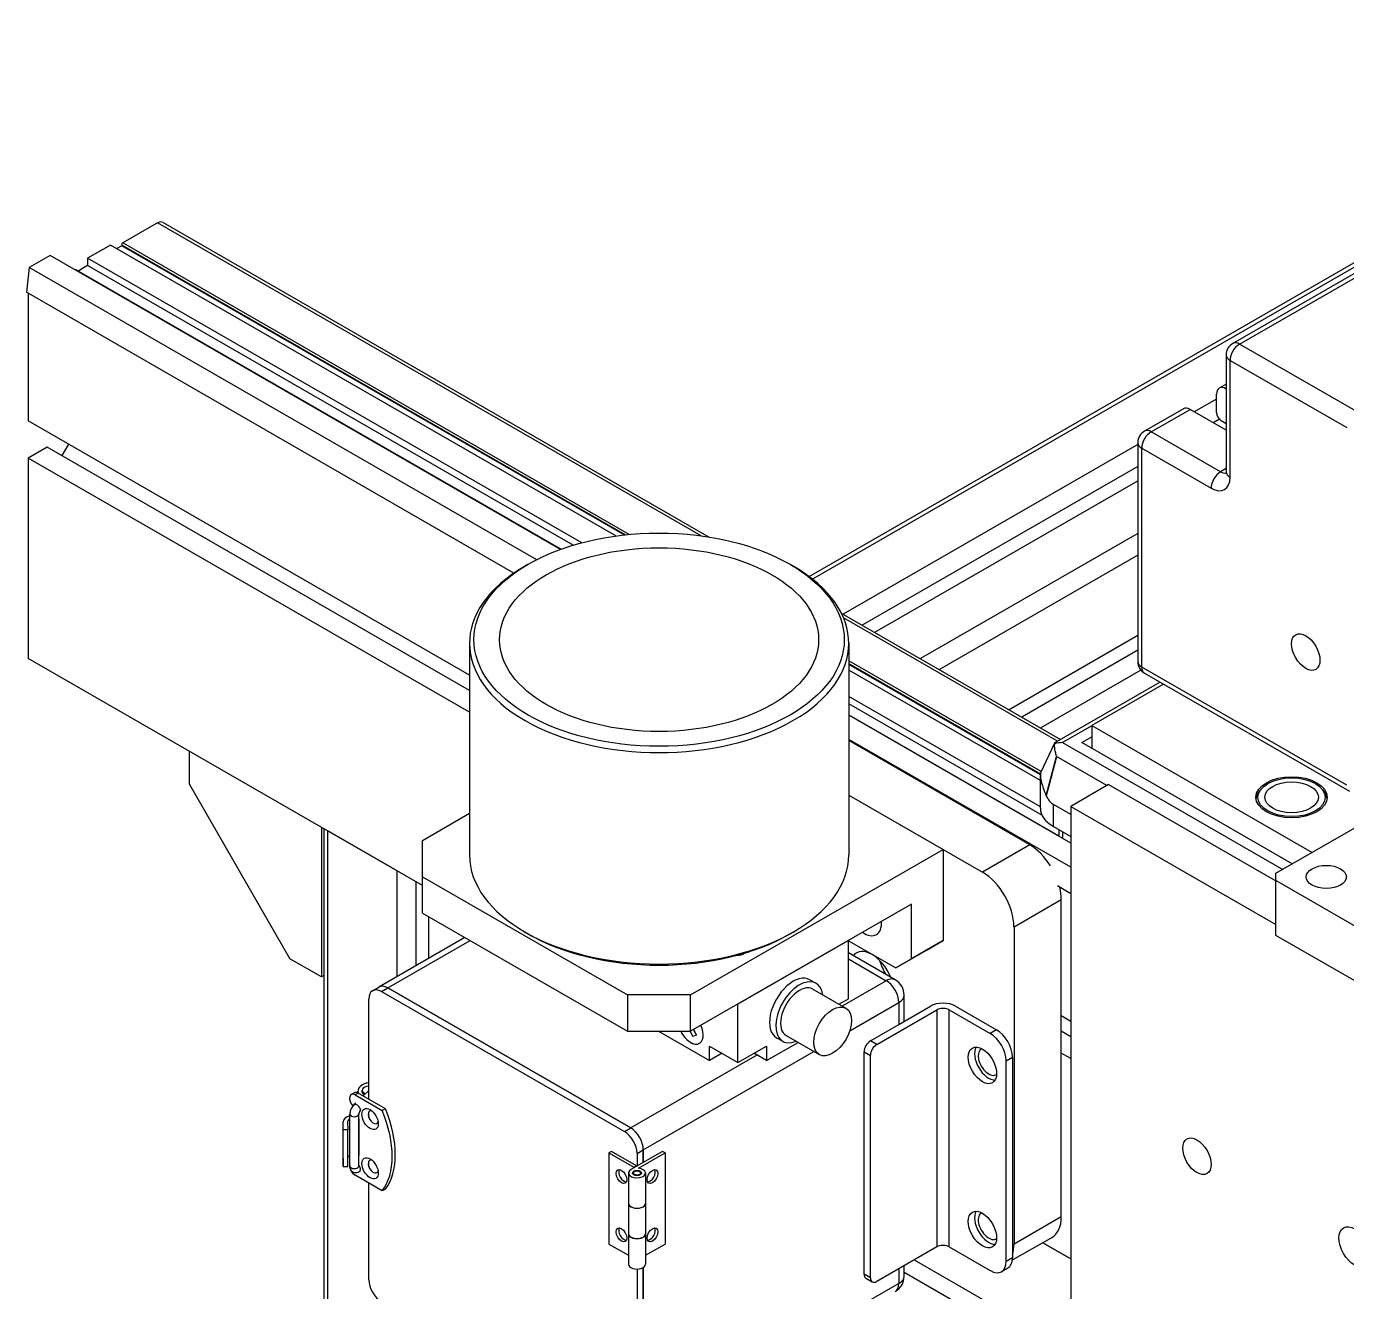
# Model space of a CAD drawing. Header units: millimetres. Extents: x 0 to 7722, y 0 to 5460.
# Drawn here: x 3950.4 to 4246.3, y 3387.7 to 3671.3 of the extents above; entities that cross this region are included whole.
import ezdxf

# ---------------------------------------------------------------- set-up
doc = ezdxf.new("R2010")
doc.units = ezdxf.units.MM
doc.header["$LTSCALE"] = 5
doc.layers.get('0').update_dxf_attribs({"linetype": 'CONTINUOUS'})

# ---------------------------------------------------------------- blocks, each defined once
blk = doc.blocks.new('RWFWFWEWEFWEFWEF')
for p, q in [((-384.62, -86.27), (-170.5, 37.04)), ((-169, 36.89), (-383.87, -86.85)), ((-530.68, -6.98), (-538.46, -11.46)), ((-408.84, -77.14), (-530.68, -6.98)), ((-529.39, -6.94), (-407.01, -77.41)), ((-424.94, -76.83), (-538.46, -11.46)), ((-554.74, -14.29), (-559.43, -16.99)), ((-440.32, -80.18), (-554.74, -14.29)), ((-541.18, -11.96), (-546.35, -14.93)), ((-427.93, -77.18), (-541.18, -11.96)), ((-538.66, -12.14), (-539.76, -12.78)), ((-426.1, -76.95), (-538.66, -12.14)), ((-538.61, -11.96), (-425.81, -76.92)), ((-537.24, -12.75), (-537.42, -12.85)), ((-252.87, -12.84), (-289.64, -34.02)), ((-288.15, -34.16), (-251.38, -12.99)), ((-559.43, -16.99), (-560.06, -22.55)), ((-445.69, -82.49), (-559.43, -16.99)), ((-548.92, -17.55), (-440.22, -80.15)), ((-546.35, -16.57), (-548.49, -17.8)), ((-435.6, -78.71), (-546.35, -14.93)), ((-546.35, -14.93), (-546.35, -16.57)), ((-437.5, -79.25), (-546.35, -16.57)), ((-450.78, -85.48), (-560.06, -22.55)), ((-559.68, -22.77), (-559.68, -51.39)), ((-261.98, -49.23), (-288.15, -34.16)), ((-291.15, -36.62), (-291.15, -62.78)), ((-290.27, -37.84), (-264.1, -52.9)), ((-290.27, -64), (-290.27, -37.84)), ((-291.15, -43.15), (-292.68, -44.03)), ((-291.19, -44.18), (-291.15, -44.16)), ((-291.19, -44.18), (-291.15, -44.2)), ((-293.31, -46.5), (-298.29, -49.37)), ((-293.31, -49.5), (-293.31, -45.41)), ((-300.74, -48.67), (-309.44, -53.68)), ((-307.95, -53.83), (-299.25, -48.82)), ((-291.15, -53.49), (-299.25, -48.82)), ((-460.75, -108.35), (-559.68, -51.39)), ((-292.64, -51.02), (-294.03, -51.83)), ((-292.25, -51.33), (-291.15, -51.97)), ((-292.39, -62.79), (-307.95, -53.83)), ((-291.22, -53.44), (-291.15, -53.4)), ((-555.43, -57.28), (-559.68, -59.73)), ((-460.75, -111.81), (-555.43, -57.28)), ((-550.66, -56.58), (-552.15, -59.17)), ((-310.95, -56.66), (-377, -94.7)), ((-310.95, -56.28), (-310.95, -105.33)), ((-310.07, -57.5), (-294.51, -66.46)), ((-310.07, -106.56), (-310.07, -57.5)), ((-460.75, -116.69), (-559.68, -59.73)), ((-559.68, -59.73), (-559.68, -104.61)), ((-310.95, -61.57), (-372.74, -97.15)), ((-291.15, -62.07), (-292.39, -62.79)), ((-369.93, -98.77), (-310.95, -64.81)), ((-310.95, -76.61), (-359.67, -104.67)), ((-310.95, -81.51), (-355.42, -107.12)), ((-447.71, -83.59), (-448.42, -84)), ((-388.8, -83.59), (-388.09, -84)), ((-377.42, -94.46), (-328.26, -122.76)), ((-328.94, -123.15), (-376.93, -95.52)), ((-310.95, -99.5), (-339.81, -116.12)), ((-460.75, -101.24), (-460.75, -148.65)), ((-375.75, -101.24), (-375.75, -148.65)), ((-310.95, -102.78), (-336.95, -117.76)), ((-471.29, -155.51), (-559.68, -104.61)), ((-332.61, -130), (-375.75, -105.16)), ((-375.75, -105.75), (-332.77, -130.5)), ((-332.79, -130.69), (-375.75, -105.95)), ((-332.79, -131.96), (-375.75, -107.22)), ((-310.24, -107.27), (-332.71, -120.2)), ((-264.1, -133.02), (-310.07, -106.56)), ((-309.44, -107.93), (-263.48, -134.4)), ((-329.63, -123.55), (-305.98, -109.93)), ((-305.16, -110.4), (-321.24, -119.66)), ((-332.79, -137.91), (-375.75, -113.17)), ((-332.43, -139.75), (-375.75, -114.8)), ((-375.75, -117.27), (-328.62, -144.41)), ((-325.98, -146.03), (-375.75, -117.36)), ((-321.24, -119.72), (-327.8, -123.5)), ((-321.24, -119.66), (-271.85, -148.1)), ((-321.24, -119.66), (-321.24, -124.8)), ((-325.98, -151.43), (-375.75, -122.76)), ((-335.17, -146.42), (-375.75, -123.05)), ((-329.66, -123.58), (-332.66, -130.1)), ((-327.8, -123.5), (-278.47, -151.91)), ((-323.5, -123.5), (-321.24, -122.2)), ((-276.32, -150.67), (-323.5, -123.5)), ((-523.61, -125.38), (-523.61, -132.74)), ((-331.48, -135.37), (-329.14, -126.62)), ((-317.88, -133.11), (-329.14, -126.63)), ((-321.37, -124.72), (-321.24, -124.65)), ((-523.61, -132.74), (-500.99, -171.93)), ((-332.79, -138.21), (-332.79, -130.86)), ((-317.49, -132.89), (-325.98, -137.78)), ((-317.49, -132.89), (-280.01, -154.47)), ((-375.75, -135.26), (-354.61, -147.44)), ((-375.75, -135.26), (-345.78, -152.53)), ((-283.37, -133.97), (-283.79, -134.52)), ((-269.59, -133.97), (-269.17, -134.52)), ((-329.87, -142.29), (-329.87, -137.38)), ((-325.98, -139.62), (-329.87, -137.38)), ((-325.98, -137.78), (-280.01, -164.24)), ((-325.98, -137.78), (-325.98, -267.77)), ((-280.01, -152.79), (-255.78, -138.84)), ((-471.29, -145.4), (-460.75, -139.34)), ((-493.91, -142.48), (-493.91, -176)), ((-493.38, -142.79), (-493.38, -536.13)), ((-476.94, -152.25), (-492.5, -143.3)), ((-492.5, -537.35), (-492.5, -143.3)), ((-329.87, -142.29), (-325.98, -144.53)), ((-328.62, -143), (-328.62, -144.5)), ((-327.74, -145.01), (-327.74, -143.51)), ((-471.29, -153.54), (-471.29, -145.4)), ((-411.18, -180.01), (-354.61, -147.44)), ((-354.61, -147.44), (-354.61, -167.88)), ((-335.17, -146.42), (-345.78, -152.53)), ((-476.94, -175.91), (-476.94, -152.25)), ((-471.29, -153.54), (-425.32, -180.01)), ((-471.29, -161.72), (-471.29, -153.54)), ((-280.01, -154.42), (-280.01, -152.79)), ((-472.7, -173.47), (-472.7, -154.7)), ((-325.98, -157.35), (-328.97, -155.62)), ((-280.01, -166.69), (-280.01, -154.42)), ((-222.74, -187.41), (-280.01, -154.42)), ((-361.69, -159.68), (-411.18, -188.19)), ((-361.69, -171.95), (-361.69, -159.68)), ((-338.7, -164.77), (-328.1, -158.67)), ((-328.1, -229.79), (-328.1, -158.67)), ((-471.29, -161.72), (-425.32, -188.19)), ((-469.87, -171.84), (-469.87, -162.53)), ((-338.7, -164.77), (-338.7, -235.9)), ((-461.79, -167.19), (-481.06, -178.29)), ((-479.06, -178.48), (-460.62, -167.86)), ((-447.71, -166.31), (-448.42, -165.89)), ((-375.83, -167.83), (-400.58, -182.08)), ((-388.8, -166.31), (-388.09, -165.89)), ((-375.83, -180.91), (-375.83, -167.83)), ((-375.83, -167.89), (-365.22, -174)), ((-354.61, -167.88), (-361.69, -171.95)), ((-358.15, -169.93), (-354.61, -167.88)), ((-222.74, -199.67), (-280.01, -166.69)), ((-365.35, -176.66), (-375.83, -170.62)), ((-365.22, -174), (-358.15, -169.93)), ((-493.91, -176), (-500.99, -171.93)), ((-375.83, -171.97), (-367.34, -176.85)), ((-361.69, -171.95), (-365.22, -174)), ((-493.38, -175.69), (-493.91, -176)), ((-384.46, -176.63), (-383.04, -177.44)), ((-367.34, -176.85), (-377.21, -182.54)), ((-482.48, -179.1), (-481.06, -178.29)), ((-480.48, -179.3), (-479.06, -178.48)), ((-480.48, -179.3), (-426.03, -210.65)), ((-479.06, -178.48), (-424.62, -209.84)), ((-424.62, -209.84), (-479.06, -178.48)), ((-411.18, -180.01), (-425.32, -180.01)), ((-425.32, -180.01), (-425.32, -188.19)), ((-411.18, -188.19), (-411.18, -180.01)), ((-383.79, -178.74), (-376.37, -183.02)), ((-363.34, -185.98), (-363.34, -180.12)), ((-483.31, -203.42), (-483.31, -180.94)), ((-400.58, -195.16), (-400.58, -182.08)), ((-377.93, -182.12), (-375.83, -180.91)), ((-375.52, -188.09), (-364.51, -181.75)), ((-369.46, -191.14), (-356.03, -183.4)), ((-364.51, -181.75), (-364.51, -186.66)), ((-364.51, -186.66), (-357.44, -182.58)), ((-356.03, -183.4), (-356.03, -236.54)), ((-353.2, -183.4), (-344.01, -188.69)), ((-353.2, -236.54), (-353.2, -183.4)), ((-351.79, -182.58), (-342.59, -187.88)), ((-325.98, -185.97), (-328.1, -184.75)), ((-425.32, -188.19), (-411.18, -188.19)), ((-418.36, -188.19), (-406.94, -194.77)), ((-411.29, -188.19), (-410.75, -189.32)), ((-410.75, -189.32), (-409.9, -189.07)), ((-409.9, -189.07), (-410.51, -187.8)), ((-409.9, -189.07), (-410.5, -187.79)), ((-409.9, -189.07), (-409.9, -189.07)), ((-389.78, -189.14), (-382.36, -193.42)), ((-370.88, -190.32), (-364.51, -186.66)), ((-342.59, -187.88), (-344.01, -188.69)), ((-325.98, -189.42), (-328.1, -188.2)), ((-406.94, -194.77), (-406.94, -191.5)), ((-406.94, -191.5), (-400.58, -195.16)), ((-400.58, -195.16), (-394.21, -191.5)), ((-394.21, -194.77), (-387.11, -190.68)), ((-394.21, -191.5), (-394.21, -194.77)), ((-391.94, -189.63), (-390.53, -190.44)), ((-369.46, -191.14), (-370.88, -190.32)), ((-396.33, -193.55), (-424.62, -209.84)), ((-421.79, -214.73), (-383.57, -192.72)), ((-404.1, -193.13), (-406.94, -194.77)), ((-394.21, -194.77), (-397.05, -193.13)), ((-372.29, -242.64), (-372.29, -192.77)), ((-372.29, -192.77), (-370.88, -193.59)), ((-370.88, -243.46), (-370.88, -193.59)), ((-340.47, -194.82), (-339.06, -194)), ((-340.47, -239.78), (-340.47, -194.82)), ((-339.06, -194), (-339.06, -238.97)), ((-325.98, -194.31), (-328.1, -193.08)), ((-483.73, -199.78), (-483.31, -199.66)), ((-486.55, -201.97), (-487.26, -202.38)), ((-485.68, -202.06), (-486.38, -202.46)), ((-486.38, -202.46), (-480.29, -205.97)), ((-485.75, -202.02), (-485.75, -201.6)), ((-479.58, -205.56), (-485.68, -202.06)), ((-484.81, -201.8), (-484.81, -201.39)), ((-483.31, -201.46), (-484.58, -202.68)), ((-487.56, -218.39), (-487.56, -206.85)), ((-486.24, -204.28), (-486.69, -204.71)), ((-485.56, -218.39), (-485.56, -206.76)), ((-485.09, -205.94), (-485.31, -206.15)), ((-483.31, -207.53), (-483.31, -206.26)), ((-479.58, -205.56), (-480.29, -205.97)), ((-489.06, -216.66), (-489.06, -208.49)), ((-489.06, -216.67), (-489.06, -208.5)), ((-489.04, -210.32), (-489.06, -208.5)), ((-488.06, -208.49), (-488.04, -210.32)), ((-485.5, -207.88), (-485.56, -207.84)), ((-485.5, -216.05), (-485.5, -207.88)), ((-426.03, -210.65), (-424.62, -209.84)), ((-488.04, -210.32), (-489.04, -210.32)), ((-489.04, -218.5), (-489.04, -210.32)), ((-488.04, -218.49), (-488.04, -210.32)), ((-428.93, -215.11), (-429.5, -215.44)), ((-429.5, -215.44), (-429.5, -235.88)), ((-429.5, -215.44), (-423.9, -218.66)), ((-423.34, -218.33), (-428.93, -215.11)), ((-417.48, -215.11), (-424.55, -219.18)), ((-423.2, -215.55), (-421.79, -214.73)), ((-423.2, -215.55), (-423.2, -218.41)), ((-422.89, -218.88), (-416.91, -215.44)), ((-421.79, -214.73), (-421.79, -217.6)), ((-421.79, -217.6), (-421.79, -214.73)), ((-416.91, -215.44), (-417.48, -215.11)), ((-416.91, -215.44), (-416.91, -235.88)), ((-489.06, -216.67), (-489.04, -218.5)), ((-489.04, -218.5), (-488.04, -218.49)), ((-483.31, -218.35), (-483.37, -218.38)), ((-483.31, -218.56), (-483.31, -217.3)), ((-423.9, -218.66), (-423.34, -218.33)), ((-423.9, -218.81), (-423.9, -218.66)), ((-423.34, -218.33), (-423.34, -218.49)), ((-480.29, -223.96), (-486.38, -220.45)), ((-485.15, -219.49), (-485.47, -219.69)), ((-425.1, -219.96), (-425.1, -226.77)), ((-423.77, -219.63), (-423.91, -219.72)), ((-422.64, -219.63), (-422.49, -219.72)), ((-421.3, -219.96), (-421.3, -226.77)), ((-483.31, -243.89), (-483.31, -222.22)), ((-479.58, -223.55), (-480.29, -223.96)), ((-425.1, -226.77), (-425.1, -233.58)), ((-421.3, -226.77), (-421.3, -233.58)), ((-328.1, -229.79), (-338.7, -235.9)), ((-425.1, -233.58), (-425.1, -240.4)), ((-421.3, -233.58), (-421.3, -240.4)), ((-429.5, -235.88), (-425.1, -238.41)), ((-421.3, -238.41), (-416.91, -235.88)), ((-356.03, -236.54), (-369.46, -244.28)), ((-353.2, -236.54), (-344.01, -241.83)), ((-330.18, -234.39), (-339.09, -239.52)), ((-325.98, -239.19), (-332.25, -235.58)), ((-332.25, -235.58), (-325.98, -239.19)), ((-361.05, -239.43), (-325.98, -259.63)), ((-339.06, -238.97), (-340.47, -239.78)), ((-423.2, -241.49), (-423.2, -255.2)), ((-421.79, -241.13), (-421.79, -254.39)), ((-421.79, -254.39), (-421.79, -241.13)), ((-370.88, -243.46), (-372.29, -242.64)), ((-364.51, -241.43), (-364.51, -244.7)), ((-363.34, -243.07), (-363.34, -240.75)), ((-336.94, -257.44), (-363.34, -242.23)), ((-340.1, -241.26), (-341.51, -242.08)), ((-364.51, -244.7), (-421.35, -277.43)), ((-371.88, -243.56), (-370.46, -244.37))]:
    blk.add_line(p, q)
for centre, radius, start, end in [((-288.15, -36.62), 3, 119.936, 180), ((-307.95, -56.28), 3, 119.936, 180), ((-307.95, -105.33), 3, 180, 240.064), ((-367.34, -180.12), 4, 0, 60.064), ((-367.34, -243.07), 4, 299.936, 0)]:
    blk.add_arc(centre, radius, start, end)
for centre, major_axis, ratio, start_param, end_param in [((-530.9, -9.55), (1.5, 2.61), 0.578093, 0, 0.683796), ((-538.46, -11.7), (-0.15, -0.26), 0.578093, 3.925057, 6.283185), ((-549.07, -17.81), (0.15, 0.26), 0.578093, 0, 0.747822), ((-288.15, -36.62), (1.5, 2.6), 0.578093, 0.783464, 2.354261), ((-288.15, -36.62), (-1.5, 2.6), 0.578093, 5.499721, 6.283185), ((-288.15, -36.62), (-3, 0), 0.575862, 0, 0.785398), ((-291.19, -46.63), (-1.5, 2.6), 0.578093, 5.499721, 7.070517), ((-299.25, -51.27), (-1.5, 2.6), 0.578093, 5.499721, 6.283185), ((-292.25, -50.11), (-0.75, 1.3), 0.578093, 0.787332, 2.358128), ((-307.95, -56.28), (1.5, 2.6), 0.578093, 0.783464, 2.354261), ((-307.95, -56.28), (-1.5, 2.6), 0.578093, 5.499721, 6.283185), ((-307.95, -56.28), (-3, 0), 0.575862, 0, 0.785398), ((-292.39, -65.24), (1.5, 2.6), 0.578093, 0.783464, 2.354261), ((-294.51, -61.56), (2.99, -5.2), 0.578093, 5.499721, 7.070517), ((-292.39, -60.33), (1.5, -2.6), 0.578093, 5.499721, 6.116754), ((-288.15, -62.78), (-3, 0), 0.575862, 0, 0.785398), ((-418.25, -101.24), (-42.5, 0), 0.575862, 5.50164, 10.206324), ((-307.95, -105.33), (-3, 0), 0.575862, 0, 0.785398), ((-307.95, -105.33), (-1.5, -2.6), 0.578093, 5.495853, 6.283185), ((-327.79, -125.95), (-4.24, 0), 0.578093, 4.715249, 5.159775), ((-322.79, -110.85), (6.46, 26.78), 0.285166, 2.791776, 3.057949), ((-276.48, -136.39), (-8, 0), 0.575862, 5.864377, 6.212141), ((-276.48, -136.39), (8, 0), 0.575862, 0.071044, 0.418809), ((-322.79, -138.21), (-10, 0), 0.575862, 0, 0.785398), ((-335.17, -154.59), (-4.99, 8.67), 0.578093, 4.780157, 5.499721), ((-418.25, -148.65), (42.5, 0), 0.575862, 3.141593, 6.283185), ((-345.78, -160.7), (4.99, -8.67), 0.578093, 0.787332, 2.358128), ((-335.17, -154.59), (-4.99, 8.67), 0.578093, 3.928925, 4.244759), ((-372.29, -161.75), (2.74, -4.77), 0.578093, 5.402481, 7.16389), ((-418.25, -149.47), (41.5, 0), 0.575862, 3.923138, 5.50164), ((-400.58, -170.24), (-1.62, 0), 0.575862, 1.415224, 2.637917), ((-370.52, -176.7), (-3.49, 6.07), 0.578093, 4.485839, 6.513603), ((-364.16, -173.03), (3.49, -6.07), 0.578093, 4.278611, 4.780292), ((-388.2, -183.13), (3.74, 6.5), 0.578093, 0, 3.141593), ((-386.79, -183.94), (3.74, 6.5), 0.578093, 5.639684, 10.068279), ((-367.34, -180.12), (2, 3.47), 0.578093, 0, 0.783464), ((-367.34, -180.12), (2, -3.47), 0.578093, 0.787332, 2.358128), ((-480.48, -182.57), (-2, 3.47), 0.578093, 5.499721, 7.070517), ((-479.06, -181.75), (-2, 3.47), 0.578093, 5.499721, 6.283185), ((-479.06, -181.75), (-2, 3.47), 0.578093, 5.499721, 6.283185), ((-386.79, -183.94), (2.99, 5.2), 0.578093, 0, 3.141593), ((-367.34, -180.12), (4, 0), 0.575862, 5.497787, 6.283185), ((-354.61, -184.21), (4, 0), 0.575862, 0.785398, 2.356194), ((-354.61, -184.21), (-2, 0), 0.575862, 3.926991, 5.497787), ((-411.18, -187.42), (2, -3.47), 0.578093, 4.603443, 7.686334), ((-411.18, -187.41), (2, -3.47), 0.578093, 4.604584, 6.281421), ((-344.01, -192.78), (2.5, -4.33), 0.578093, 0.787332, 2.358128), ((-342.59, -191.97), (-2.5, 4.33), 0.578093, 3.928925, 5.499721), ((-370.88, -191.96), (1, 1.73), 0.578093, 0.783464, 2.354261), ((-369.46, -192.77), (1, 1.73), 0.578093, 0.783464, 2.354261), ((-344.36, -195.04), (-2.25, 3.9), 0.578093, 0.319049, 2.822544), ((-344.36, -195.04), (1.66, -2.88), 0.578093, 3.07572, 6.349058), ((-482.25, -201.6), (-3.5, 0), 0.575862, 5.151474, 6.518947), ((-483.31, -201.39), (-1.5, 0), 0.575862, 4.712389, 7.352119), ((-486.38, -203.89), (-0.87, 1.52), 0.578093, 5.499721, 8.225728), ((-485.68, -203.49), (-0.87, 1.52), 0.578093, 5.499721, 6.283185), ((-483.31, -201.8), (-1.5, 0), 0.575862, 0, 0.824005), ((-486.57, -206.77), (-1, 0), 0.575862, 0, 2.519316), ((-486, -205.43), (-0.692, 0.721), 0.585415, 3.141593, 6.283185), ((-486.56, -206.76), (1, 0), 0.575862, 5.64512, 6.377869), ((-486.57, -206.77), (1, 0), 0.575862, 5.660908, 6.283185), ((-482.32, -207.46), (-0.8, 1.39), 0.578093, 5.772493, 9.93547), ((-492.83, -207.74), (10.41, -18.09), 0.578093, 0.23218, 1.342484), ((-492.13, -207.33), (10.41, -18.09), 0.578093, 0.23218, 1.342484), ((-486.56, -208.49), (-2.5, 0), 0.575862, 5.123906, 6.291106), ((-486.56, -208.49), (-1.5, 0), 0.575862, 5.442117, 6.291106), ((-486.56, -208.49), (-1.5, 0), 0.575862, 3.926991, 3.982661), ((-424.62, -213.11), (2, -3.47), 0.578093, 0.787332, 2.358128), ((-424.62, -213.11), (-2, 3.47), 0.578093, 3.928925, 5.499721), ((-426.03, -213.92), (2, -3.47), 0.578093, 0.787332, 2.358128), ((-486.56, -216.66), (-2.5, 0), 0.575862, 0, 0.007921), ((-486.56, -216.66), (-1.5, 0), 0.575862, 5.442117, 6.100009), ((-486.38, -219.02), (-0.87, 1.52), 0.578093, 0.472922, 2.358128), ((-486.57, -218.39), (-1, 0), 0.575862, 6.14667, 8.802501), ((-486.56, -218.39), (-1, 0), 0.575862, 0, 2.503527), ((-486.56, -218.39), (1, 0), 0.575862, 5.64512, 6.283185), ((-486.56, -216.66), (1.5, 0), 0.575862, 0.785398, 0.841069), ((-486, -218.84), (0.526, -0.85), 0.725775, 0, 1.861785), ((-482.32, -218.5), (-0.8, 1.39), 0.578093, 5.772493, 9.93547), ((-423.2, -219.96), (-1.9, 0), 0.575862, 5.497787, 10.827613), ((-426.1, -220.42), (-0.85, 1.47), 0.578093, 0.338544, 2.803048), ((-423.2, -220.12), (-1, 0), 0.575862, 5.50164, 6.140735), ((-423.2, -220.12), (1, 0), 0.575862, 0.142451, 0.781546), ((-420.3, -220.42), (-0.85, -1.47), 0.578093, 0.338544, 2.803048), ((-423.2, -226.77), (1.9, 0), 0.575862, 3.141593, 6.283185), ((-423.2, -226.77), (-1.9, 0), 0.575862, 0, 3.141593), ((-344.36, -231.83), (-2.25, 3.9), 0.578093, 0.319049, 2.822544), ((-344.36, -231.83), (1.66, -2.88), 0.578093, 3.07572, 6.349058), ((-335.17, -225.72), (4.99, -8.67), 0.578093, 0, 0.787332), ((-426.1, -233.5), (-0.85, 1.47), 0.578093, 0.338544, 2.803048), ((-423.2, -233.58), (-1.9, 0), 0.575862, 0, 3.141593), ((-423.2, -233.58), (1.9, 0), 0.575862, 3.141593, 6.283185), ((-420.3, -233.5), (-0.85, -1.47), 0.578093, 0.338544, 2.803048), ((-354.61, -237.35), (2, 0), 0.575862, 0.785398, 2.356194), ((-345.78, -231.83), (4.99, -8.67), 0.578093, 0.469771, 0.787332), ((-342.59, -236.93), (2.5, -4.33), 0.578093, 0, 0.787332), ((-423.2, -240.4), (-1.9, 0), 0.575862, 0, 3.141593), ((-370.88, -241.83), (-1, -1.73), 0.578093, 5.495853, 6.283185), ((-344.01, -237.75), (2.5, -4.33), 0.578093, 5.499721, 7.070517), ((-480.48, -245.52), (-2, 3.47), 0.578093, 0.787332, 2.358128), ((-369.46, -242.64), (-1, -1.73), 0.578093, 5.495853, 7.06665), ((-367.34, -243.07), (2, -3.47), 0.578093, 0, 0.787332), ((-367.34, -243.07), (4, 0), 0.575862, 5.497787, 6.283185)]:
    blk.add_ellipse(centre, major_axis=major_axis, ratio=ratio, start_param=start_param, end_param=end_param)
for centre, major_axis, ratio in [((-418.25, -100.42), (-41.5, 0), 0.575862), ((-418.25, -100.42), (-35.75, 0), 0.575862), ((-273.3, -103.2), (-2.25, 3.9), 0.578093), ((-276.48, -135.74), (8, 0), 0.575862), ((-276.48, -135.74), (7.54, 0), 0.575862), ((-276.48, -135.74), (6, 0), 0.575862), ((-268.7, -153.61), (4.5, 0), 0.575862), ((-379.36, -188.22), (-2.99, -5.2), 0.578093), ((-345.78, -195.85), (-2.25, 3.9), 0.578093), ((-483.02, -207.87), (-1.3, 2.25), 0.578093), ((-297.69, -216.2), (2.25, -3.9), 0.578093), ((-483.02, -218.91), (-1.3, 2.25), 0.578093), ((-426.67, -220.75), (-0.85, 1.47), 0.578093), ((-423.2, -219.96), (1, 0), 0.575862), ((-423.2, -219.96), (-0.8, 0), 0.575862), ((-419.74, -220.75), (0.85, 1.47), 0.578093), ((-345.78, -232.64), (-2.25, 3.9), 0.578093), ((-426.67, -233.83), (-0.85, 1.47), 0.578093), ((-419.74, -233.83), (0.85, 1.47), 0.578093), ((-262.34, -236.56), (2.5, -4.33), 0.578093)]:
    blk.add_ellipse(centre, major_axis=major_axis, ratio=ratio)
for points, knots in [([(-291.15, -62.78), (-291.15, -62.9), (-291.15, -63), (-291.18, -63.15), (-291.19, -63.2), (-291.2, -63.23), (-291.2, -63.24), (-291.2, -63.24)], [0, 0, 0, 0, 0.1574664, 0.1574664, 0.3149327, 0.3149327, 0.3831497, 0.3831497, 0.3831497, 0.3831497]), ([(-329.63, -123.55), (-329.63, -123.55), (-329.63, -123.55), (-329.64, -123.55), (-329.67, -123.58), (-329.68, -123.63), (-329.64, -123.7), (-329.64, -123.72), (-329.63, -123.73), (-329.62, -123.74)], [11.400024, 11.400024, 11.400024, 11.400024, 11.495808, 11.495808, 11.495808, 12.486679, 12.486679, 12.486679, 12.629894, 12.629894, 12.629894, 12.629894]), ([(-329.62, -123.74), (-329.63, -123.78), (-329.64, -123.83), (-329.64, -123.87), (-329.68, -124.17), (-329.67, -124.49), (-329.64, -124.79), (-329.62, -124.96), (-329.59, -125.13), (-329.56, -125.3), (-329.52, -125.48), (-329.48, -125.65), (-329.43, -125.81), (-329.39, -125.97), (-329.34, -126.12), (-329.29, -126.26), (-329.26, -126.33), (-329.24, -126.4), (-329.21, -126.45), (-329.2, -126.48), (-329.19, -126.51), (-329.18, -126.54), (-329.17, -126.56), (-329.17, -126.57), (-329.16, -126.58), (-329.16, -126.59), (-329.16, -126.6), (-329.16, -126.6), (-329.15, -126.61), (-329.15, -126.61), (-329.15, -126.61), (-329.15, -126.62), (-329.15, -126.62), (-329.14, -126.62)], [5.965101, 5.965101, 5.965101, 5.965101, 6.108316, 6.108316, 6.108316, 7.099186, 7.099186, 7.099186, 7.648764, 7.648764, 7.648764, 8.198342, 8.198342, 8.198342, 8.747919, 8.747919, 8.747919, 9.022708, 9.022708, 9.022708, 9.160103, 9.160103, 9.160103, 9.2288, 9.2288, 9.2288, 9.263149, 9.263149, 9.263149, 9.280323, 9.280323, 9.280323, 9.297497, 9.297497, 9.297497, 9.297497]), ([(-332.66, -130.1), (-332.7, -130.18), (-332.73, -130.27), (-332.81, -130.68), (-332.81, -131.1), (-332.64, -132.2), (-332.43, -132.93), (-331.97, -134.24), (-331.74, -134.8), (-331.48, -135.37)], [-3.5378224, -3.5378224, -3.5378224, -3.5378224, -3.4730434, -3.4730434, -3.2764725, -3.2764725, -3.0035236, -3.0035236, -2.8130734, -2.8130734, -2.8130734, -2.8130734]), ([(-486.69, -204.71), (-486.81, -204.82), (-486.9, -204.93), (-487.08, -205.18), (-487.16, -205.31), (-487.3, -205.59), (-487.36, -205.73), (-487.46, -206.02), (-487.5, -206.16), (-487.55, -206.46), (-487.57, -206.62), (-487.57, -206.77)], [1.692969, 1.692969, 1.692969, 1.692969, 1.982694, 1.982694, 2.272419, 2.272419, 2.562143, 2.562143, 2.851868, 2.851868, 3.141593, 3.141593, 3.141593, 3.141593]), ([(-485.31, -206.15), (-485.31, -206.16), (-485.32, -206.17), (-485.34, -206.19), (-485.36, -206.21), (-485.38, -206.25), (-485.4, -206.27), (-485.43, -206.33), (-485.45, -206.36), (-485.48, -206.43), (-485.5, -206.47), (-485.53, -206.54), (-485.54, -206.58), (-485.55, -206.65), (-485.56, -206.68), (-485.57, -206.72), (-485.57, -206.74), (-485.57, -206.76), (-485.57, -206.77), (-485.57, -206.77)], [1.692969, 1.692969, 1.692969, 1.692969, 1.833927, 1.833927, 1.986529, 1.986529, 2.155618, 2.155618, 2.340796, 2.340796, 2.535796, 2.535796, 2.729967, 2.729967, 2.912137, 2.912137, 3.07582, 3.07582, 3.141593, 3.141593, 3.141593, 3.141593]), ([(-485.47, -219.69), (-485.62, -219.78), (-485.79, -219.86), (-486.16, -219.92), (-486.33, -219.93), (-486.65, -219.86), (-486.79, -219.8), (-487.04, -219.65), (-487.14, -219.55), (-487.32, -219.34), (-487.39, -219.21), (-487.51, -218.93), (-487.54, -218.77), (-487.57, -218.54), (-487.57, -218.47), (-487.57, -218.39)], [1.692969, 1.692969, 1.692969, 1.692969, 1.982694, 1.982694, 2.197795, 2.197795, 2.366622, 2.366622, 2.534408, 2.534408, 2.731989, 2.731989, 3.002504, 3.002504, 3.141593, 3.141593, 3.141593, 3.141593])]:
    blk.add_open_spline(points, degree=3, knots=knots)
blk.add_rational_spline([(-329.14, -126.63), (-330.92, -133.3), (-331.48, -135.38)], [1, 1.00012097912, 1.000075046], degree=2)
for points in [[(-329.14, -126.62), (-329.14, -126.62), (-329.14, -126.63), (-329.14, -126.63)], [(-331.48, -135.37), (-331.48, -135.37), (-331.48, -135.37), (-331.48, -135.38)]]:
    blk.add_open_spline(points, degree=3)

msp = doc.modelspace()

# ---------------------------------------------------------------- block references
msp.add_blockref('RWFWFWEWEFWEFWEF', (4510.5, 3634.26))

doc.saveas('drawing.dxf')
